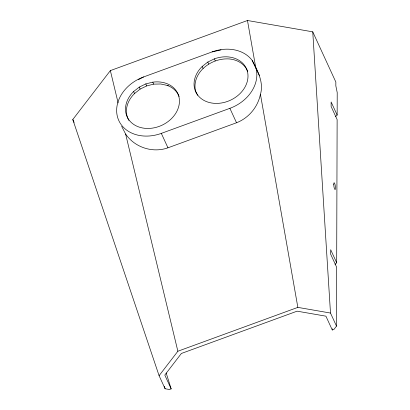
<?xml version="1.0" encoding="UTF-8"?>
<svg xmlns="http://www.w3.org/2000/svg" width="410" height="410" viewBox="0 0 410 410"><rect width="100%" height="100%" fill="white"/><g stroke="black" fill="none" stroke-linecap="round" stroke-linejoin="round"><path stroke-width="0.61" d="M335.021 264.445L336.687 262.774L330.685 249.716L330.67 254.236L336.677 267.289L336.497 326.109L333.991 329.368L332.274 329.994L332.279 328.717M336.687 262.774L337.128 119.551L331.121 106.498L331.136 101.977L337.143 115.036L335.472 116.706M337.143 115.036L337.21 92.593L335.836 85.813L335.846 82.051L312.753 31.836L247.476 20.5L110.351 70.607L72.79 119.53L159.09 375.688L165.092 388.747L169.443 389.5L171.16 388.875L166.183 373.023M138.252 79.75L143.602 76.942L212.165 51.891A37.023 29.489 -24.7 0 1 252.258 60.552C257.649 70.827 263.861 82.164 260.519 94.11L260.427 94.264C257.834 107.066 248.726 118.034 236.524 122.759L167.962 147.81C152.699 153.314 134.721 147.446 125.614 134.029L121.662 126.341M159.09 375.688L177.868 351.232L297.85 307.382L330.491 313.05L336.497 326.109M128.909 120.443A27.88 22.207 -24.7 0 1 134.541 93.541L140.159 89.073L146.718 85.921L153.688 84.132L160.679 83.988L168.397 85.664M133.619 91.532L139.256 87.11L145.791 83.912L152.786 82.164A27.88 22.207 -24.7 0 1 178.437 107.517A27.88 22.207 -24.7 0 1 138.703 126.941A27.88 22.207 -24.7 0 1 133.619 91.532L134.541 93.541M202.176 66.481L207.814 62.053L214.353 58.855A27.88 22.207 -24.7 0 1 247.871 78.397A27.88 22.207 -24.7 0 1 209.336 102.526A27.88 22.207 -24.7 0 1 202.176 66.481L203.104 68.49A27.88 22.207 -24.7 0 0 195.811 91.666L197.646 95.289M203.104 68.49C210.099 61.941 219.642 58.307 229.241 58.937A27.88 22.207 -24.7 0 1 247.707 71.468M143.602 76.942A37.023 29.489 -24.7 0 0 117.757 117.844A37.023 29.489 -24.7 0 0 161.325 133.378L229.887 108.327A37.023 29.489 -24.7 0 0 255.732 67.424M212.165 51.891L220.975 49.943M256.112 68.716L259.576 75.778M252.258 60.552L255.845 68.173L247.476 20.5M214.353 58.855L215.276 60.864M332.274 329.994L325.924 316.177L297.106 311.175L181.384 353.466L164.805 375.058L171.16 388.875M229.887 108.327L236.524 122.759M207.814 62.053L208.741 64.062M152.786 82.164L153.688 84.132M145.791 83.912L146.718 85.921M161.325 133.378L167.962 147.81M139.256 87.11L140.159 89.073M72.79 119.53L74.123 122.421M195.432 90.456L195.811 91.666M164.328 386.307L165.092 388.747M110.351 70.607L118.131 102.946M125.614 134.029L177.868 351.232M260.427 94.264L297.85 307.382M312.753 31.836L330.491 313.05M167.152 85.388A27.88 22.207 -24.7 0 1 179.144 96.524M333.735 184.259A3.429 0.717 81.7 0 0 335.026 189.528A3.429 0.717 81.7 0 0 335.042 184.638A3.429 0.717 81.7 0 0 333.735 184.259"/></g></svg>
